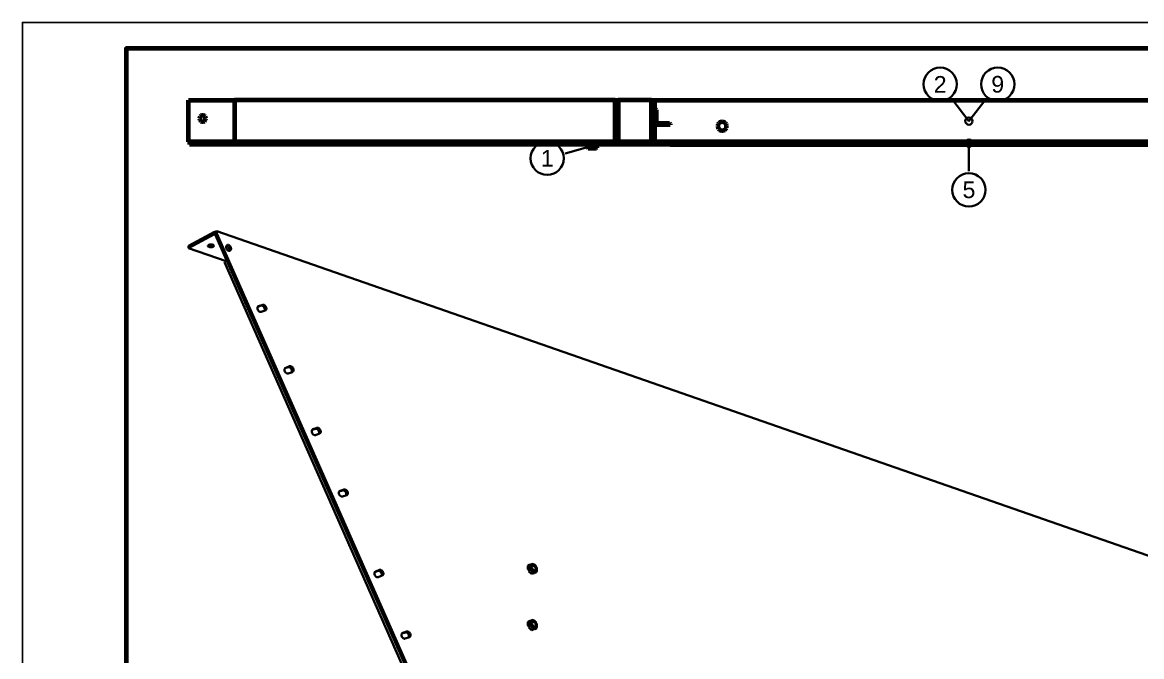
# Model space of a CAD drawing. Header units: millimetres. Extents: x 0 to 594, y 0 to 420.
# Drawn here: x 0 to 215.4, y 297.9 to 420 of the extents above; entities that cross this region are included whole.
import ezdxf
from ezdxf.enums import TextEntityAlignment as Align

# ---------------------------------------------------------------- set-up
doc = ezdxf.new("R2010")
doc.units = ezdxf.units.MM
doc.styles.add('GOST', font='Arial')

msp = doc.modelspace()

# ---------------------------------------------------------------- linework, layer by layer
at = {"color": 7, "lineweight": 35}
for p, q in [((178.88, 405.26), (182.2, 401)), ((185.52, 405.26), (182.2, 401)), ((182.2, 391.35), (182.2, 396.75)), ((104.49, 394.78), (109.7, 396.21))]:
    msp.add_line(p, q, dxfattribs=at)
at = {"color": 1, "lineweight": 70}
for p, q in [((32, 405), (40.86, 405)), ((32, 397), (32, 405)), ((40.86, 405), (40.86, 397)), ((114.1, 405), (40.86, 405)), ((114.1, 405), (114.7, 405)), ((114.1, 397), (114.1, 405)), ((121.1, 405), (114.7, 405)), ((114.7, 405), (114.7, 397)), ((121.1, 405), (121.7, 405)), ((121.1, 397), (121.1, 405)), ((121.7, 405), (121.7, 397)), ((121.7, 405), (242.7, 405)), ((121.7, 403.3), (121.75, 403.3)), ((121.7, 400.3), (121.7, 403.3)), ((121.75, 403.3), (121.85, 403.28)), ((121.85, 403.28), (121.93, 403.23)), ((121.93, 403.23), (121.98, 403.15)), ((121.98, 403.15), (122, 403.05)), ((122, 403.05), (122, 401.1)), ((34.13, 401.69), (34.1, 401.5)), ((34.1, 401.5), (34.13, 401.31)), ((34.21, 401.85), (34.13, 401.69)), ((34.13, 401.31), (34.21, 401.15)), ((34.35, 401.99), (34.21, 401.85)), ((34.21, 401.15), (34.35, 401.01)), ((34.51, 402.07), (34.35, 401.99)), ((34.35, 401.01), (34.51, 400.93)), ((34.7, 402.1), (34.51, 402.07)), ((34.51, 400.93), (34.7, 400.9)), ((34.89, 402.07), (34.7, 402.1)), ((34.7, 400.9), (34.89, 400.93)), ((35.05, 401.99), (34.89, 402.07)), ((34.89, 400.93), (35.05, 401.01)), ((35.19, 401.85), (35.05, 401.99)), ((35.05, 401.01), (35.19, 401.15)), ((35.27, 401.69), (35.19, 401.85)), ((35.19, 401.15), (35.27, 401.31)), ((35.3, 401.5), (35.27, 401.69)), ((35.27, 401.31), (35.3, 401.5)), ((122, 401.1), (122.02, 400.95)), ((122.02, 400.95), (122.1, 400.81)), ((122.1, 400.81), (122.21, 400.7)), ((134.26, 400.73), (134.08, 400.58)), ((134.47, 400.82), (134.26, 400.73)), ((134.7, 400.85), (134.47, 400.82)), ((134.93, 400.82), (134.7, 400.85)), ((135.14, 400.73), (134.93, 400.82)), ((135.32, 400.58), (135.14, 400.73)), ((124.7, 400.3), (121.7, 400.3)), ((122.21, 400.7), (122.35, 400.62)), ((122.35, 400.62), (122.5, 400.6)), ((122.5, 400.6), (124.45, 400.6)), ((124.45, 400.6), (124.55, 400.58)), ((124.55, 400.58), (124.63, 400.53)), ((124.63, 400.53), (124.68, 400.45)), ((124.68, 400.45), (124.7, 400.35)), ((124.7, 400.35), (124.7, 400.3)), ((133.87, 400.17), (133.85, 399.94)), ((133.85, 399.94), (133.9, 399.72)), ((133.95, 400.39), (133.87, 400.17)), ((133.9, 399.72), (134.01, 399.51)), ((134.08, 400.58), (133.95, 400.39)), ((134.01, 399.51), (134.16, 399.34)), ((134.16, 399.34), (134.36, 399.22)), ((134.36, 399.22), (134.58, 399.16)), ((134.58, 399.16), (134.82, 399.16)), ((134.82, 399.16), (135.04, 399.22)), ((135.04, 399.22), (135.24, 399.34)), ((135.24, 399.34), (135.39, 399.51)), ((135.45, 400.39), (135.32, 400.58)), ((135.39, 399.51), (135.5, 399.72)), ((135.53, 400.17), (135.45, 400.39)), ((135.5, 399.72), (135.55, 399.94)), ((135.55, 399.94), (135.53, 400.17)), ((32.15, 397), (32, 397)), ((106.9, 397), (32.15, 397)), ((32.15, 397), (32.15, 396.5)), ((106.9, 396.5), (32.15, 396.5)), ((124.7, 397), (106.9, 397)), ((106.9, 397), (106.9, 396.5)), ((124.7, 396.5), (106.9, 396.5)), ((108.85, 395.98), (108.85, 396.5)), ((109.7, 395.98), (109.7, 396.5)), ((110.55, 395.98), (110.55, 396.5)), ((124.7, 397), (124.7, 396.5)), ((239.7, 397), (124.7, 397)), ((124.7, 396.5), (239.7, 396.5)), ((108.85, 395.98), (108.85, 395.93)), ((108.85, 395.93), (108.85, 395.98)), ((109.07, 395.88), (108.85, 395.98)), ((108.85, 395.98), (108.85, 395.93)), ((108.85, 395.93), (108.85, 395.98)), ((108.85, 395.98), (108.85, 395.93)), ((108.85, 395.93), (108.85, 395.98)), ((108.85, 395.98), (108.85, 395.93)), ((108.85, 395.93), (108.85, 395.98)), ((108.85, 395.98), (108.85, 395.93)), ((108.85, 395.93), (108.85, 395.98)), ((108.85, 395.98), (108.85, 395.93)), ((108.85, 395.93), (108.85, 395.98)), ((108.85, 395.93), (108.85, 395.88)), ((108.85, 395.88), (108.85, 395.93)), ((108.85, 395.93), (108.85, 395.88)), ((108.85, 395.88), (108.85, 395.93)), ((108.85, 395.93), (108.85, 395.88)), ((108.85, 395.88), (108.85, 395.93)), ((108.85, 395.93), (108.85, 395.88)), ((108.85, 395.88), (108.85, 395.93)), ((108.85, 395.93), (108.85, 395.88)), ((108.85, 395.88), (108.85, 395.93)), ((108.85, 395.93), (108.85, 395.88)), ((108.85, 395.88), (108.85, 395.93)), ((108.85, 395.88), (108.85, 395.85)), ((108.85, 395.85), (108.85, 395.88)), ((108.85, 395.88), (108.85, 395.85)), ((108.85, 395.85), (108.85, 395.88)), ((108.85, 395.88), (108.85, 395.85)), ((108.85, 395.85), (108.85, 395.88)), ((108.85, 395.88), (108.85, 395.85)), ((108.85, 395.85), (108.85, 395.88)), ((108.85, 395.88), (108.85, 395.85)), ((108.85, 395.85), (108.85, 395.88)), ((108.85, 395.88), (108.85, 395.85)), ((108.85, 395.85), (108.85, 395.88)), ((108.89, 395.81), (108.85, 395.85)), ((108.89, 395.81), (108.89, 395.81)), ((108.89, 395.81), (108.91, 395.81)), ((108.91, 395.81), (108.93, 395.81)), ((108.93, 395.81), (108.97, 395.81)), ((108.97, 395.81), (109.01, 395.81)), ((109.01, 395.81), (109.07, 395.81)), ((109.28, 395.85), (109.07, 395.88)), ((109.07, 395.81), (109.13, 395.81)), ((109.13, 395.81), (109.19, 395.81)), ((109.19, 395.81), (109.27, 395.81)), ((109.27, 395.81), (109.35, 395.81)), ((109.48, 395.88), (109.28, 395.85)), ((109.35, 395.81), (109.43, 395.81)), ((109.43, 395.81), (109.52, 395.81)), ((109.7, 395.98), (109.48, 395.88)), ((109.52, 395.81), (109.61, 395.81)), ((109.61, 395.81), (109.7, 395.81)), ((109.92, 395.88), (109.7, 395.98)), ((109.7, 395.81), (109.79, 395.81)), ((109.79, 395.81), (109.88, 395.81)), ((109.88, 395.81), (109.97, 395.81)), ((110.12, 395.85), (109.92, 395.88)), ((109.97, 395.81), (110.05, 395.81)), ((110.05, 395.81), (110.13, 395.81)), ((110.33, 395.88), (110.12, 395.85)), ((110.13, 395.81), (110.21, 395.81)), ((110.21, 395.81), (110.27, 395.81)), ((110.27, 395.81), (110.33, 395.81)), ((110.55, 395.98), (110.33, 395.88)), ((110.33, 395.81), (110.39, 395.81)), ((110.39, 395.81), (110.43, 395.81)), ((110.43, 395.81), (110.47, 395.81)), ((110.47, 395.81), (110.49, 395.81)), ((110.49, 395.81), (110.51, 395.81)), ((110.51, 395.81), (110.55, 395.85)), ((110.51, 395.81), (110.51, 395.81)), ((110.55, 395.98), (110.55, 395.93)), ((110.55, 395.93), (110.55, 395.98)), ((110.55, 395.98), (110.55, 395.93)), ((110.55, 395.93), (110.55, 395.98)), ((110.55, 395.98), (110.55, 395.93)), ((110.55, 395.93), (110.55, 395.98)), ((110.55, 395.98), (110.55, 395.93)), ((110.55, 395.93), (110.55, 395.98)), ((110.55, 395.98), (110.55, 395.93)), ((110.55, 395.93), (110.55, 395.98)), ((110.55, 395.98), (110.55, 395.93)), ((110.55, 395.93), (110.55, 395.98)), ((110.55, 395.93), (110.55, 395.88)), ((110.55, 395.88), (110.55, 395.93)), ((110.55, 395.93), (110.55, 395.88)), ((110.55, 395.88), (110.55, 395.93)), ((110.55, 395.93), (110.55, 395.88)), ((110.55, 395.88), (110.55, 395.93)), ((110.55, 395.93), (110.55, 395.88)), ((110.55, 395.88), (110.55, 395.93)), ((110.55, 395.93), (110.55, 395.88)), ((110.55, 395.88), (110.55, 395.93)), ((110.55, 395.93), (110.55, 395.88)), ((110.55, 395.88), (110.55, 395.93)), ((110.55, 395.88), (110.55, 395.85)), ((110.55, 395.85), (110.55, 395.88)), ((110.55, 395.88), (110.55, 395.85)), ((110.55, 395.85), (110.55, 395.88)), ((110.55, 395.88), (110.55, 395.85)), ((110.55, 395.85), (110.55, 395.88)), ((110.55, 395.88), (110.55, 395.85)), ((110.55, 395.85), (110.55, 395.88)), ((110.55, 395.88), (110.55, 395.85)), ((110.55, 395.85), (110.55, 395.88)), ((110.55, 395.88), (110.55, 395.85)), ((110.55, 395.85), (110.55, 395.88))]:
    msp.add_line(p, q, dxfattribs=at)
at = {"color": 1, "lineweight": 35}
for p, q in [((32, 376.96), (37, 379.69)), ((32, 376.51), (37, 379.24)), ((37, 379.24), (37, 379.69)), ((37, 379.69), (37.12, 379.64)), ((37, 379.24), (37.12, 379.19)), ((37.12, 379.64), (37.43, 379.81)), ((37.12, 379.19), (37.12, 379.64)), ((37.12, 379.19), (37.43, 379.36)), ((95.48, 246.88), (37.12, 379.19)), ((37.43, 379.36), (37.43, 379.81)), ((37.43, 379.81), (271.76, 298.12)), ((95.8, 247.05), (37.43, 379.36)), ((35.71, 377.02), (35.69, 376.97)), ((35.74, 377.07), (35.71, 377.02)), ((35.87, 377.16), (35.74, 377.07)), ((36.07, 377.21), (35.87, 377.16)), ((36.14, 377.17), (35.99, 377.2)), ((36.29, 377.23), (36.07, 377.21)), ((36.29, 377.16), (36.14, 377.17)), ((36.52, 377.21), (36.29, 377.23)), ((36.45, 377.17), (36.29, 377.16)), ((36.6, 377.2), (36.45, 377.17)), ((36.72, 377.16), (36.52, 377.21)), ((36.85, 377.07), (36.72, 377.16)), ((36.88, 377.02), (36.85, 377.07)), ((36.89, 376.97), (36.88, 377.02)), ((39.33, 377.06), (39.27, 376.98)), ((39.41, 377.12), (39.33, 377.06)), ((39.48, 377.15), (39.41, 377.12)), ((39.57, 377.16), (39.48, 377.15)), ((39.66, 377.15), (39.57, 377.16)), ((39.75, 377.11), (39.66, 377.15)), ((39.84, 377.06), (39.75, 377.11)), ((39.93, 376.98), (39.84, 377.06)), ((32, 376.51), (32, 376.96)), ((39.23, 374), (32, 376.51)), ((35.69, 376.97), (35.71, 376.91)), ((35.71, 376.91), (35.75, 376.86)), ((35.75, 376.86), (35.83, 376.81)), ((35.83, 376.81), (35.92, 376.77)), ((35.92, 376.77), (36.06, 376.73)), ((36.06, 376.73), (36.23, 376.71)), ((36.23, 376.71), (36.39, 376.71)), ((36.39, 376.71), (36.55, 376.73)), ((36.55, 376.73), (36.69, 376.78)), ((36.69, 376.78), (36.8, 376.83)), ((36.8, 376.83), (36.87, 376.9)), ((36.87, 376.9), (36.89, 376.97)), ((39.24, 376.88), (39.23, 376.76)), ((39.23, 376.76), (39.24, 376.6)), ((39.27, 376.98), (39.24, 376.88)), ((39.24, 376.6), (39.3, 376.45)), ((39.28, 376.99), (39.41, 376.95)), ((39.3, 376.45), (39.38, 376.3)), ((39.38, 376.3), (39.49, 376.18)), ((39.41, 376.95), (39.54, 376.88)), ((39.49, 376.18), (39.61, 376.09)), ((39.54, 376.88), (39.66, 376.77)), ((39.61, 376.09), (39.74, 376.04)), ((39.66, 376.77), (39.75, 376.63)), ((39.74, 376.04), (39.87, 376.03)), ((39.75, 376.63), (39.82, 376.47)), ((39.84, 376.16), (39.8, 376.03)), ((39.82, 376.47), (39.85, 376.31)), ((39.85, 376.31), (39.84, 376.16)), ((39.87, 376.03), (39.98, 376.07)), ((40, 376.9), (39.93, 376.98)), ((39.98, 376.07), (40.05, 376.12)), ((40.06, 376.8), (40, 376.9)), ((40.05, 376.12), (40.1, 376.19)), ((40.11, 376.69), (40.06, 376.8)), ((40.1, 376.19), (40.14, 376.27)), ((40.15, 376.58), (40.11, 376.69)), ((40.14, 376.27), (40.16, 376.37)), ((40.16, 376.47), (40.15, 376.58)), ((40.16, 376.37), (40.16, 376.47)), ((39.37, 374.08), (38.91, 373.83)), ((95.48, 245.59), (38.91, 373.83)), ((45.24, 365.06), (45.23, 364.96)), ((45.23, 364.96), (45.24, 364.86)), ((45.26, 365.15), (45.24, 365.06)), ((45.24, 364.86), (45.31, 364.64)), ((45.29, 365.23), (45.26, 365.15)), ((45.35, 365.29), (45.29, 365.23)), ((45.31, 365.25), (45.95, 365.47)), ((45.31, 364.64), (45.44, 364.46)), ((45.41, 365.34), (45.35, 365.29)), ((45.46, 365.36), (45.37, 365.31)), ((45.46, 365.36), (45.41, 365.34)), ((45.44, 364.46), (45.6, 364.32)), ((46.26, 365.64), (45.46, 365.36)), ((45.6, 364.32), (45.69, 364.28)), ((45.69, 364.28), (45.77, 364.26)), ((45.77, 364.26), (45.86, 364.25)), ((45.86, 364.25), (45.94, 364.27)), ((45.94, 364.27), (46.74, 364.54)), ((46.26, 365.64), (45.95, 365.47)), ((45.95, 365.47), (46.02, 365.48)), ((46.02, 365.48), (46.09, 365.48)), ((46.09, 365.48), (46.25, 365.43)), ((46.25, 365.43), (46.4, 365.33)), ((46.34, 365.65), (46.26, 365.64)), ((46.43, 365.65), (46.34, 365.65)), ((46.4, 365.33), (46.53, 365.18)), ((46.51, 365.63), (46.43, 365.65)), ((46.6, 365.58), (46.51, 365.63)), ((46.53, 365.18), (46.61, 365)), ((46.64, 364.63), (46.58, 364.49)), ((46.76, 365.45), (46.6, 365.58)), ((46.61, 365), (46.66, 364.81)), ((46.66, 364.81), (46.64, 364.63)), ((46.74, 364.54), (46.79, 364.56)), ((46.89, 365.26), (46.76, 365.45)), ((46.79, 364.56), (46.85, 364.61)), ((46.85, 364.61), (46.9, 364.68)), ((46.96, 365.05), (46.89, 365.26)), ((46.9, 364.68), (46.94, 364.75)), ((46.94, 364.75), (46.96, 364.85)), ((46.97, 364.95), (46.96, 365.05)), ((46.96, 364.85), (46.97, 364.95)), ((50.52, 353.38), (50.49, 353.3)), ((50.57, 353.44), (50.52, 353.38)), ((50.53, 353.4), (51.18, 353.62)), ((50.64, 353.49), (50.57, 353.44)), ((50.68, 353.51), (50.6, 353.46)), ((50.68, 353.51), (50.64, 353.49)), ((51.49, 353.79), (50.68, 353.51)), ((51.49, 353.79), (51.18, 353.62)), ((51.18, 353.62), (51.25, 353.63)), ((51.25, 353.63), (51.32, 353.63)), ((51.32, 353.63), (51.48, 353.58)), ((51.48, 353.58), (51.63, 353.48)), ((51.57, 353.8), (51.49, 353.79)), ((51.65, 353.8), (51.57, 353.8)), ((51.63, 353.48), (51.75, 353.33)), ((51.74, 353.77), (51.65, 353.8)), ((51.83, 353.73), (51.74, 353.77)), ((51.75, 353.33), (51.84, 353.15)), ((51.99, 353.6), (51.83, 353.73)), ((52.12, 353.41), (51.99, 353.6)), ((52.19, 353.2), (52.12, 353.41)), ((50.49, 353.3), (50.46, 353.21)), ((50.46, 353.21), (50.46, 353.11)), ((50.46, 353.11), (50.47, 353)), ((50.47, 353), (50.54, 352.79)), ((50.54, 352.79), (50.66, 352.61)), ((50.66, 352.61), (50.83, 352.47)), ((50.83, 352.47), (50.91, 352.43)), ((50.91, 352.43), (51, 352.4)), ((51, 352.4), (51.09, 352.4)), ((51.09, 352.4), (51.17, 352.42)), ((51.17, 352.42), (51.97, 352.69)), ((51.87, 352.78), (51.81, 352.64)), ((51.84, 353.15), (51.88, 352.96)), ((51.88, 352.96), (51.87, 352.78)), ((51.97, 352.69), (52.02, 352.71)), ((52.02, 352.71), (52.08, 352.76)), ((52.08, 352.76), (52.13, 352.82)), ((52.13, 352.82), (52.17, 352.9)), ((52.17, 352.9), (52.19, 352.99)), ((52.2, 353.09), (52.19, 353.2)), ((52.19, 352.99), (52.2, 353.09)), ((55.71, 341.45), (55.69, 341.36)), ((55.69, 341.36), (55.69, 341.26)), ((55.69, 341.26), (55.7, 341.15)), ((55.7, 341.15), (55.77, 340.94)), ((55.75, 341.53), (55.71, 341.45)), ((55.8, 341.59), (55.75, 341.53)), ((55.76, 341.54), (56.4, 341.76)), ((55.77, 340.94), (55.89, 340.75)), ((55.87, 341.64), (55.8, 341.59)), ((55.91, 341.66), (55.83, 341.61)), ((55.91, 341.66), (55.87, 341.64)), ((55.89, 340.75), (56.05, 340.62)), ((56.72, 341.93), (55.91, 341.66)), ((56.05, 340.62), (56.14, 340.57)), ((56.14, 340.57), (56.23, 340.55)), ((56.23, 340.55), (56.32, 340.55)), ((56.32, 340.55), (56.4, 340.56)), ((56.72, 341.93), (56.4, 341.76)), ((56.4, 341.76), (56.47, 341.78)), ((56.4, 340.56), (57.2, 340.84)), ((56.47, 341.78), (56.55, 341.78)), ((56.55, 341.78), (56.71, 341.73)), ((56.71, 341.73), (56.86, 341.62)), ((56.8, 341.95), (56.72, 341.93)), ((56.88, 341.95), (56.8, 341.95)), ((56.86, 341.62), (56.98, 341.47)), ((56.97, 341.92), (56.88, 341.95)), ((57.06, 341.88), (56.97, 341.92)), ((56.98, 341.47), (57.07, 341.29)), ((57.1, 340.93), (57.04, 340.78)), ((57.22, 341.74), (57.06, 341.88)), ((57.07, 341.29), (57.11, 341.1)), ((57.11, 341.1), (57.1, 340.93)), ((57.2, 340.84), (57.24, 340.86)), ((57.34, 341.56), (57.22, 341.74)), ((57.24, 340.86), (57.31, 340.91)), ((57.31, 340.91), (57.36, 340.97)), ((57.41, 341.35), (57.34, 341.56)), ((57.36, 340.97), (57.4, 341.05)), ((57.4, 341.05), (57.42, 341.14)), ((57.43, 341.24), (57.41, 341.35)), ((57.42, 341.14), (57.43, 341.24)), ((60.98, 329.67), (60.94, 329.59)), ((61.03, 329.74), (60.98, 329.67)), ((60.99, 329.69), (61.63, 329.91)), ((61.1, 329.79), (61.03, 329.74)), ((61.14, 329.81), (61.05, 329.76)), ((61.14, 329.81), (61.1, 329.79)), ((61.94, 330.08), (61.14, 329.81)), ((61.94, 330.08), (61.63, 329.91)), ((61.63, 329.91), (61.7, 329.93)), ((61.7, 329.93), (61.78, 329.93)), ((61.78, 329.93), (61.94, 329.88)), ((62.02, 330.1), (61.94, 330.08)), ((61.94, 329.88), (62.09, 329.77)), ((62.11, 330.09), (62.02, 330.1)), ((62.09, 329.77), (62.21, 329.62)), ((62.2, 330.07), (62.11, 330.09)), ((62.29, 330.03), (62.2, 330.07)), ((62.21, 329.62), (62.3, 329.44)), ((62.45, 329.89), (62.29, 330.03)), ((62.57, 329.7), (62.45, 329.89)), ((62.64, 329.49), (62.57, 329.7)), ((60.92, 329.5), (60.91, 329.4)), ((60.91, 329.4), (60.93, 329.3)), ((60.94, 329.59), (60.92, 329.5)), ((60.93, 329.3), (61, 329.09)), ((61, 329.09), (61.12, 328.9)), ((61.12, 328.9), (61.28, 328.77)), ((61.28, 328.77), (61.37, 328.72)), ((61.37, 328.72), (61.46, 328.7)), ((61.46, 328.7), (61.54, 328.7)), ((61.54, 328.7), (61.62, 328.71)), ((61.62, 328.71), (62.43, 328.99)), ((62.33, 329.08), (62.27, 328.93)), ((62.3, 329.44), (62.34, 329.25)), ((62.34, 329.25), (62.33, 329.08)), ((62.43, 328.99), (62.47, 329.01)), ((62.47, 329.01), (62.54, 329.05)), ((62.54, 329.05), (62.59, 329.12)), ((62.59, 329.12), (62.63, 329.2)), ((62.63, 329.2), (62.65, 329.29)), ((62.65, 329.39), (62.64, 329.49)), ((62.65, 329.29), (62.65, 329.39)), ((68.78, 314.58), (67.98, 314.31)), ((68.78, 314.58), (68.47, 314.41)), ((68.86, 314.6), (68.78, 314.58)), ((68.95, 314.59), (68.86, 314.6)), ((69.04, 314.57), (68.95, 314.59)), ((69.12, 314.53), (69.04, 314.57)), ((97.64, 314.66), (97.28, 314.46)), ((97.64, 315.54), (97.32, 315.37)), ((97.32, 314.71), (97.32, 315.37)), ((98.06, 315.69), (97.64, 315.54)), ((97.64, 315.54), (97.7, 315.34)), ((97.7, 314.92), (97.64, 314.66)), ((97.64, 314.66), (97.88, 314.51)), ((97.7, 315.34), (97.72, 315.14)), ((97.72, 315.14), (97.7, 314.92)), ((97.78, 315.24), (97.82, 315.4)), ((97.78, 315.07), (97.78, 315.24)), ((97.82, 314.88), (97.78, 315.07)), ((97.82, 315.4), (97.9, 315.53)), ((97.89, 314.7), (97.82, 314.88)), ((97.99, 314.53), (97.89, 314.7)), ((97.9, 315.53), (98, 315.62)), ((98, 315.62), (98.13, 315.68)), ((98.02, 315.12), (98.04, 315.2)), ((98.03, 314.94), (98.02, 315.12)), ((98.02, 315.05), (98.13, 314.95)), ((98.1, 314.76), (98.03, 314.94)), ((98.04, 315.2), (98.07, 315.27)), ((98.31, 315.75), (98.06, 315.69)), ((98.07, 315.27), (98.12, 315.32)), ((98.22, 314.6), (98.1, 314.76)), ((98.12, 315.32), (98.17, 315.36)), ((98.13, 315.68), (98.27, 315.69)), ((98.13, 314.95), (98.22, 314.82)), ((98.17, 315.36), (98.27, 315.39)), ((98.22, 314.82), (98.28, 314.68)), ((98.36, 314.5), (98.22, 314.6)), ((98.27, 315.69), (98.43, 315.65)), ((98.27, 315.39), (98.37, 315.39)), ((98.28, 314.68), (98.3, 314.53)), ((98.48, 315.65), (98.31, 315.75)), ((98.37, 315.39), (98.48, 315.34)), ((98.43, 315.65), (98.58, 315.57)), ((98.63, 315.54), (98.48, 315.65)), ((98.48, 315.34), (98.58, 315.27)), ((98.58, 315.57), (98.72, 315.45)), ((98.58, 315.27), (98.67, 315.17)), ((98.74, 315.43), (98.63, 315.54)), ((98.71, 314.54), (98.65, 314.49)), ((98.67, 315.17), (98.74, 315.05)), ((98.76, 314.61), (98.71, 314.54)), ((98.72, 315.45), (98.85, 315.3)), ((98.84, 315.31), (98.74, 315.43)), ((98.74, 315.05), (98.79, 314.92)), ((98.79, 314.69), (98.76, 314.61)), ((98.79, 314.92), (98.8, 314.79)), ((98.8, 314.79), (98.79, 314.69)), ((98.84, 315.31), (98.84, 315.31)), ((98.85, 315.3), (98.84, 315.31)), ((98.85, 315.3), (98.97, 315.09)), ((98.97, 315.09), (99.03, 314.89)), ((98.97, 315.09), (98.98, 315.06)), ((98.98, 315.06), (98.97, 315.07)), ((99.03, 314.87), (98.98, 315.06)), ((99.04, 314.69), (99.02, 314.52)), ((99.03, 314.89), (99.04, 314.69)), ((99.05, 314.67), (99.03, 314.87)), ((99.03, 314.46), (99.05, 314.67)), ((67.76, 314), (67.75, 313.9)), ((67.75, 313.9), (67.76, 313.8)), ((67.78, 314.1), (67.76, 314)), ((67.76, 313.8), (67.83, 313.59)), ((67.82, 314.17), (67.78, 314.1)), ((67.87, 314.24), (67.82, 314.17)), ((67.83, 314.19), (68.47, 314.41)), ((67.83, 313.59), (67.96, 313.4)), ((67.93, 314.29), (67.87, 314.24)), ((67.98, 314.31), (67.89, 314.26)), ((67.98, 314.31), (67.93, 314.29)), ((67.96, 313.4), (68.12, 313.27)), ((68.12, 313.27), (68.21, 313.22)), ((68.21, 313.22), (68.3, 313.2)), ((68.3, 313.2), (68.38, 313.2)), ((68.38, 313.2), (68.46, 313.21)), ((68.46, 313.21), (69.26, 313.49)), ((68.47, 314.41), (68.54, 314.43)), ((68.54, 314.43), (68.62, 314.43)), ((68.62, 314.43), (68.77, 314.38)), ((68.77, 314.38), (68.92, 314.27)), ((68.92, 314.27), (69.05, 314.12)), ((69.05, 314.12), (69.14, 313.94)), ((69.17, 313.58), (69.1, 313.43)), ((69.28, 314.39), (69.12, 314.53)), ((69.14, 313.94), (69.18, 313.75)), ((69.18, 313.75), (69.17, 313.58)), ((69.26, 313.49), (69.31, 313.51)), ((69.41, 314.21), (69.28, 314.39)), ((69.31, 313.51), (69.37, 313.56)), ((69.37, 313.56), (69.43, 313.62)), ((69.48, 314), (69.41, 314.21)), ((69.43, 313.62), (69.46, 313.7)), ((69.46, 313.7), (69.49, 313.79)), ((69.49, 313.89), (69.48, 314)), ((69.49, 313.79), (69.49, 313.89)), ((97.98, 313.81), (97.49, 314.31)), ((97.88, 314.51), (98.06, 314.37)), ((98.31, 313.98), (97.98, 313.81)), ((98.48, 313.97), (97.98, 313.81)), ((98.11, 314.38), (97.99, 314.53)), ((98.06, 314.37), (98.19, 314.2)), ((98.26, 314.27), (98.11, 314.38)), ((98.19, 314.2), (98.31, 313.98)), ((98.41, 314.2), (98.26, 314.27)), ((98.31, 313.98), (98.72, 314.13)), ((98.44, 314.47), (98.36, 314.5)), ((98.57, 314.16), (98.41, 314.2)), ((98.51, 314.46), (98.44, 314.47)), ((98.59, 314.46), (98.51, 314.46)), ((98.73, 314.18), (98.57, 314.16)), ((98.65, 314.49), (98.59, 314.46)), ((98.97, 314.19), (98.61, 314)), ((98.72, 314.13), (98.97, 314.19)), ((98.86, 314.25), (98.73, 314.18)), ((98.96, 314.36), (98.86, 314.25)), ((99.02, 314.52), (98.96, 314.36)), ((98.97, 314.19), (99.03, 314.46)), ((97.64, 303.86), (97.28, 303.66)), ((97.64, 304.74), (97.32, 304.56)), ((97.32, 303.91), (97.32, 304.56)), ((98.06, 304.89), (97.64, 304.74)), ((97.64, 304.74), (97.7, 304.54)), ((97.7, 304.12), (97.64, 303.86)), ((97.64, 303.86), (97.88, 303.71)), ((97.7, 304.54), (97.72, 304.34)), ((97.72, 304.34), (97.7, 304.12)), ((97.78, 304.44), (97.82, 304.6)), ((97.78, 304.26), (97.78, 304.44)), ((97.82, 304.08), (97.78, 304.26)), ((97.82, 304.6), (97.9, 304.73)), ((97.89, 303.9), (97.82, 304.08)), ((97.99, 303.73), (97.89, 303.9)), ((97.9, 304.73), (98, 304.82)), ((98, 304.82), (98.13, 304.88)), ((98.02, 304.32), (98.04, 304.4)), ((98.03, 304.14), (98.02, 304.32)), ((98.02, 304.25), (98.13, 304.15)), ((98.1, 303.96), (98.03, 304.14)), ((98.04, 304.4), (98.07, 304.47)), ((98.31, 304.95), (98.06, 304.89)), ((98.07, 304.47), (98.12, 304.52)), ((98.22, 303.8), (98.1, 303.96)), ((98.12, 304.52), (98.17, 304.56)), ((98.13, 304.88), (98.27, 304.89)), ((98.13, 304.15), (98.22, 304.02)), ((98.17, 304.56), (98.27, 304.59)), ((98.22, 304.02), (98.28, 303.88)), ((98.36, 303.7), (98.22, 303.8)), ((98.27, 304.89), (98.43, 304.85)), ((98.27, 304.59), (98.37, 304.59)), ((98.28, 303.88), (98.3, 303.73)), ((98.48, 304.85), (98.31, 304.95)), ((98.37, 304.59), (98.48, 304.54)), ((98.43, 304.85), (98.58, 304.77)), ((98.63, 304.74), (98.48, 304.85)), ((98.48, 304.54), (98.58, 304.47)), ((98.58, 304.77), (98.72, 304.65)), ((98.58, 304.47), (98.67, 304.37)), ((98.74, 304.63), (98.63, 304.74)), ((98.67, 304.37), (98.74, 304.25)), ((98.76, 303.8), (98.71, 303.73)), ((98.72, 304.65), (98.85, 304.5)), ((98.84, 304.51), (98.74, 304.63)), ((98.74, 304.25), (98.79, 304.12)), ((98.79, 303.89), (98.76, 303.8)), ((98.79, 304.12), (98.8, 303.99)), ((98.8, 303.99), (98.79, 303.89)), ((98.84, 304.51), (98.84, 304.51)), ((98.85, 304.5), (98.84, 304.51)), ((98.85, 304.5), (98.97, 304.28)), ((98.97, 304.28), (99.03, 304.09)), ((98.97, 304.28), (98.98, 304.26)), ((98.98, 304.26), (98.97, 304.27)), ((99.03, 304.07), (98.98, 304.26)), ((99.04, 303.89), (99.02, 303.71)), ((99.03, 304.09), (99.04, 303.89)), ((99.05, 303.87), (99.03, 304.07)), ((99.03, 303.66), (99.05, 303.87)), ((72.99, 302.15), (72.98, 302.05)), ((72.98, 302.05), (72.99, 301.95)), ((73.01, 302.24), (72.99, 302.15)), ((72.99, 301.95), (73.06, 301.74)), ((73.04, 302.32), (73.01, 302.24)), ((73.1, 302.39), (73.04, 302.32)), ((73.06, 302.34), (73.7, 302.56)), ((73.06, 301.74), (73.19, 301.55)), ((73.16, 302.43), (73.1, 302.39)), ((73.21, 302.45), (73.12, 302.41)), ((73.21, 302.45), (73.16, 302.43)), ((74.01, 302.73), (73.21, 302.45)), ((73.69, 301.36), (74.49, 301.64)), ((74.01, 302.73), (73.7, 302.56)), ((73.7, 302.56), (73.77, 302.58)), ((73.77, 302.58), (73.84, 302.58)), ((73.84, 302.58), (74, 302.53)), ((74, 302.53), (74.15, 302.42)), ((74.09, 302.75), (74.01, 302.73)), ((74.18, 302.74), (74.09, 302.75)), ((74.15, 302.42), (74.28, 302.27)), ((74.26, 302.72), (74.18, 302.74)), ((74.35, 302.68), (74.26, 302.72)), ((74.28, 302.27), (74.36, 302.09)), ((74.39, 301.72), (74.33, 301.58)), ((74.51, 302.54), (74.35, 302.68)), ((74.36, 302.09), (74.41, 301.9)), ((74.41, 301.9), (74.39, 301.72)), ((74.49, 301.64), (74.54, 301.66)), ((74.64, 302.35), (74.51, 302.54)), ((74.54, 301.66), (74.6, 301.7)), ((74.6, 301.7), (74.65, 301.77)), ((74.71, 302.14), (74.64, 302.35)), ((74.65, 301.77), (74.69, 301.85)), ((74.69, 301.85), (74.71, 301.94)), ((74.72, 302.04), (74.71, 302.14)), ((74.71, 301.94), (74.72, 302.04)), ((97.98, 303.01), (97.49, 303.51)), ((97.88, 303.71), (98.06, 303.56)), ((98.31, 303.18), (97.98, 303.01)), ((98.48, 303.16), (97.98, 303.01)), ((98.11, 303.58), (97.99, 303.73)), ((98.06, 303.56), (98.19, 303.4)), ((98.26, 303.47), (98.11, 303.58)), ((98.19, 303.4), (98.31, 303.18)), ((98.41, 303.39), (98.26, 303.47)), ((98.31, 303.18), (98.72, 303.33)), ((98.44, 303.67), (98.36, 303.7)), ((98.57, 303.36), (98.41, 303.39)), ((98.51, 303.65), (98.44, 303.67)), ((98.59, 303.66), (98.51, 303.65)), ((98.73, 303.38), (98.57, 303.36)), ((98.65, 303.69), (98.59, 303.66)), ((98.97, 303.39), (98.61, 303.2)), ((98.71, 303.73), (98.65, 303.69)), ((98.72, 303.33), (98.97, 303.39)), ((98.86, 303.45), (98.73, 303.38)), ((98.96, 303.56), (98.86, 303.45)), ((99.02, 303.71), (98.96, 303.56)), ((98.97, 303.39), (99.03, 303.66)), ((73.19, 301.55), (73.35, 301.41)), ((73.35, 301.41), (73.44, 301.37)), ((73.44, 301.37), (73.52, 301.35)), ((73.52, 301.35), (73.61, 301.34)), ((73.61, 301.34), (73.69, 301.36))]:
    msp.add_line(p, q, dxfattribs=at)
at = {"color": 7, "lineweight": 25}
msp.add_lwpolyline([(0, 0), (594, 0), (594, 420), (0, 420)], close=True, dxfattribs=at)
at = {"color": 7, "lineweight": 70}
msp.add_lwpolyline([(20, 5), (589, 5), (589, 415), (20, 415)], close=True, dxfattribs=at)
at = {"color": 7, "lineweight": 35}
for centre, radius in [((176.66, 408.09), 3.2), ((187.74, 408.09), 3.2), ((182.2, 401), 0.7), ((182.2, 401), 0.7), ((101.02, 393.83), 3.2), ((109.7, 396.21), 0.7), ((182.2, 396.75), 0.7), ((182.2, 387.75), 3.2)]:
    msp.add_circle(centre, radius, dxfattribs=at)

# ---------------------------------------------------------------- texts
at = {"color": 7, "style": 'GOST'}
for s, p in [('2', (176.66, 408.09)), ('9', (187.74, 408.09)), ('1', (101.02, 393.83)), ('5', (182.2, 387.75))]:
    msp.add_text(s, height=3.2, dxfattribs=at).set_placement(p, align=Align.MIDDLE)

doc.saveas('drawing.dxf')
